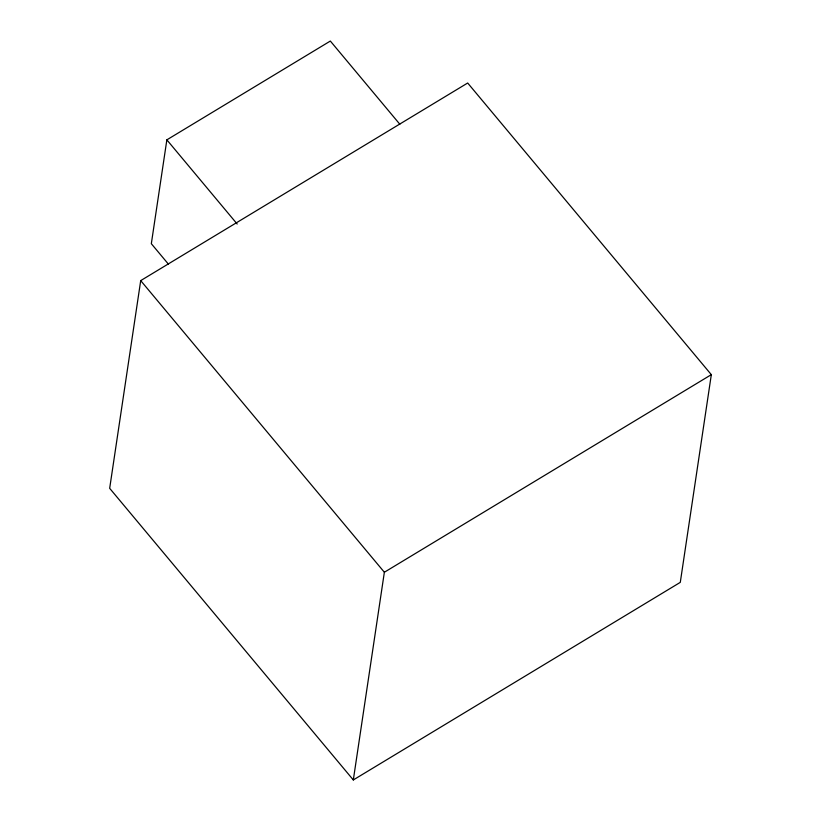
<?xml version="1.0" encoding="UTF-8"?>
<svg xmlns="http://www.w3.org/2000/svg" width="821" height="821" viewBox="0 0 821 821"><rect width="100%" height="100%" fill="white"/><g stroke="black" fill="none" stroke-linecap="round" stroke-linejoin="round"><path stroke-width="1.23" d="M140.709 280.618L109.675 488.321L353.317 779.95L680.291 582.356L711.325 374.653L467.683 83.013L140.709 280.618L384.361 572.247L353.317 779.95M399.837 124.238L330.34 41.05L166.858 139.847L151.331 243.704L168.5 264.249M384.361 572.247L711.325 374.653M166.858 139.847L237.166 224.01"/></g></svg>
